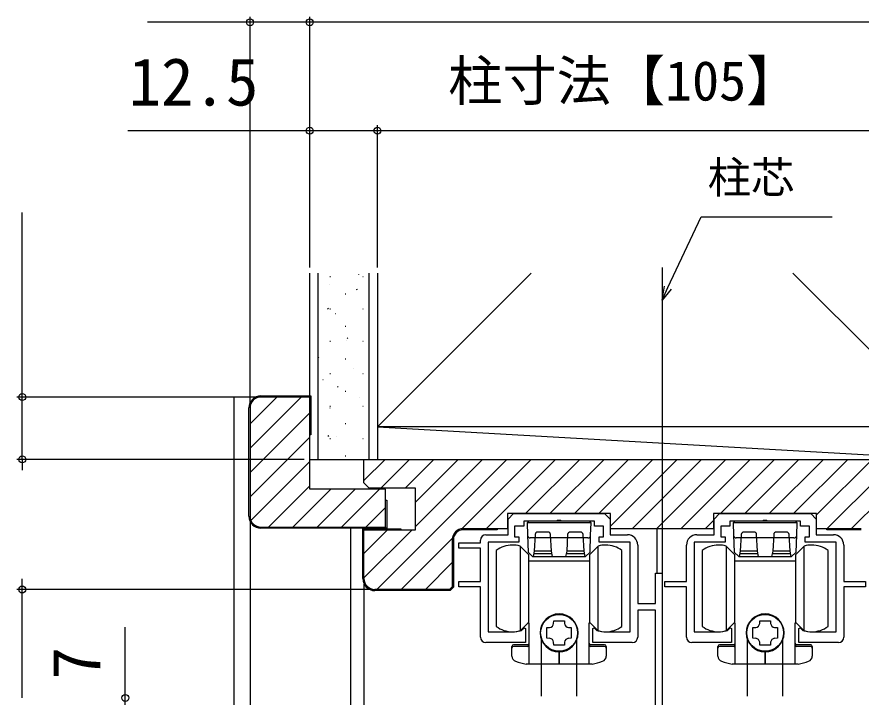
# Model space of a CAD drawing. Units: millimetres, scale not verified. Extents: x -525 to 525, y -783 to 779.
# Drawn here: x -390 to -234.3, y 405.5 to 530.9 of the extents above; entities that cross this region are included whole.
import ezdxf
from ezdxf.enums import TextEntityAlignment as Align

# ---------------------------------------------------------------- set-up
doc = ezdxf.new("R2010")
doc.units = ezdxf.units.MM
doc.header["$LTSCALE"] = 4
for name, color, linetype in [('0-4_YKK_11E', 7, 'Continuous'), ('0-5_YKK_12', 2, 'Continuous'), ('0-6_YKK_13', 4, 'Continuous'), ('0-8_YKK_D', 6, 'Continuous'), ('0-A_YSS_K', 3, 'Continuous'), ('0-B_YSS_KE', 3, 'Continuous')]:
    doc.layers.add(name, color=color, linetype=linetype)
doc.styles.add('ＭＳ ゴシック', font='')
doc.styles.get('ＭＳ ゴシック').set_extended_font_data('MS Gothic')

msp = doc.modelspace()

# ---------------------------------------------------------------- linework, layer by layer
at = {"layer": '0-4_YKK_11E'}
msp.add_line((-271, 428.3), (-271, 398.9), dxfattribs=at)
for points in [[(-303.5, 435.4), (-299.4, 435.4), (-299.4, 438.3), (-298.4, 439.3), (-281.6, 439.3), (-280.6, 438.3), (-280.6, 435.4), (-277.4, 435.4)], [(-264.6, 435.4), (-261.4, 435.4), (-261.4, 438.3), (-260.4, 439.3)], [(-260.4, 439.3), (-243.6, 439.3), (-242.6, 438.3), (-242.6, 435.4), (-239.4, 435.4)], [(-281.35, 417.5), (-276.9, 417.5), (-276.9, 434), (-282.6, 434), (-282.6, 435), (-281.8, 435), (-281.8, 437), (-283.5, 437), (-283.5, 437.9), (-289.541, 437.9), (-289.725, 438.02), (-290.275, 438.02), (-290.458, 437.9), (-296.5, 437.9), (-296.5, 437), (-298.2, 437), (-298.2, 435), (-297.4, 435), (-297.4, 434), (-303.1, 434), (-303.1, 417.5), (-298.65, 417.5)], [(-243.35, 417.5), (-238.9, 417.5), (-238.9, 434), (-244.6, 434), (-244.6, 435), (-243.8, 435), (-243.8, 437), (-245.5, 437), (-245.5, 437.9), (-251.541, 437.9), (-251.725, 438.02), (-252.275, 438.02), (-252.458, 437.9), (-258.5, 437.9), (-258.5, 437), (-260.2, 437), (-260.2, 435), (-259.4, 435), (-259.4, 434), (-265.1, 434), (-265.1, 417.5), (-260.65, 417.5)], [(-304.5, 416.5), (-304.5, 425.8), (-308.5, 425.8), (-308.5, 426.8), (-304.5, 426.8), (-304.5, 432.9), (-308.5, 432.9), (-308.5, 433.9), (-304.5, 433.9), (-304.5, 434.4)], [(-275.5, 433.5), (-275.5, 422.7), (-272.2, 422.7), (-272.2, 428.3), (-271, 428.3)], [(-266.5, 416.5), (-266.5, 425.8), (-270.5, 425.8), (-270.5, 426.8), (-266.5, 426.8), (-266.5, 433.5)], [(-237.5, 433.5), (-237.5, 426.8), (-233.5, 426.8), (-233.5, 425.8), (-237.5, 425.8), (-237.5, 416.5)], [(-272.2, 398.9), (-272.2, 421.5), (-275.5, 421.5), (-275.5, 416.5)], [(-296.965, 417.764), (-296.845, 417.838), (-296.447, 418.236), (-296.2, 418.134), (-296.2, 415.5), (-303.5, 415.5)], [(-276.5, 415.5), (-283.8, 415.5), (-283.8, 418.134), (-283.553, 418.236), (-283.155, 417.838), (-283.034, 417.764)], [(-258.965, 417.764), (-258.845, 417.838), (-258.447, 418.236), (-258.2, 418.134), (-258.2, 415.5), (-265.5, 415.5)], [(-238.5, 415.5), (-245.8, 415.5), (-245.8, 418.134), (-245.553, 418.236), (-245.155, 417.838), (-245.034, 417.764)]]:
    msp.add_lwpolyline(points, dxfattribs=at)
for centre, radius, start, end in [((-303.5, 434.4), 1, 90.00001, 179.99999), ((-277.4, 433.5), 1.9, 0.00001, 89.99999), ((-264.6, 433.5), 1.9, 90.00001, 179.99999), ((-239.4, 433.5), 1.9, 0.00001, 89.99999), ((-298.65, 423), 5.5, 270, 287.83761), ((-281.35, 423), 5.5, 252.16239, 270), ((-260.65, 423), 5.5, 270, 287.83761), ((-243.35, 423), 5.5, 252.16239, 270), ((-303.5, 416.5), 1, 180.00001, 269.99999), ((-276.5, 416.5), 1, 270.00001, 359.99999), ((-265.5, 416.5), 1, 180.00001, 269.99999), ((-238.5, 416.5), 1, 270.00001, 359.99999)]:
    msp.add_arc(centre, radius, start, end, dxfattribs=at)
at = {"layer": '0-5_YKK_12'}
for p, q in [((-271, 484.714), (-271, 137.084)), ((-336, 460.8), (-350, 460.8)), ((-350, 460.8), (-350, 279.8)), ((-328.5, 436.5), (-328.5, 279.8)), ((-272, 436.5), (-272, 428.283))]:
    msp.add_line(p, q, dxfattribs=at)
at = {"layer": '0-6_YKK_13'}
for p, q in [((-295.9, 437.6), (-295.6, 437.9)), ((-295.9, 437.6), (-295.819, 435.3)), ((-290, 437.9), (-295.6, 437.9)), ((-284.4, 437.9), (-290, 437.9)), ((-284.4, 437.9), (-284.1, 437.6)), ((-257.9, 437.6), (-257.6, 437.9)), ((-257.9, 437.6), (-257.819, 435.3)), ((-252, 437.9), (-257.6, 437.9)), ((-246.4, 437.9), (-252, 437.9)), ((-246.4, 437.9), (-246.1, 437.6)), ((-295.819, 435.3), (-295.711, 432.2)), ((-290, 434.8), (-295.319, 434.8)), ((-294.421, 435.422), (-294.6, 432.4)), ((-292.078, 435.9), (-293.921, 435.9)), ((-291.4, 432.4), (-291.578, 435.422)), ((-284.68, 434.8), (-290, 434.8)), ((-288.421, 435.422), (-288.6, 432.4)), ((-286.078, 435.9), (-287.921, 435.9)), ((-285.4, 432.4), (-285.578, 435.422)), ((-284.288, 432.2), (-284.18, 435.3)), ((-257.819, 435.3), (-257.711, 432.2)), ((-252, 434.8), (-257.319, 434.8)), ((-256.421, 435.422), (-256.6, 432.4)), ((-254.078, 435.9), (-255.921, 435.9)), ((-253.4, 432.4), (-253.578, 435.422)), ((-246.68, 434.8), (-252, 434.8)), ((-250.421, 435.422), (-250.6, 432.4)), ((-248.078, 435.9), (-249.921, 435.9)), ((-247.4, 432.4), (-247.578, 435.422)), ((-246.288, 432.2), (-246.18, 435.3)), ((-297.2, 433.3), (-295.6, 431.7)), ((-297.2, 433.3), (-297.2, 417.7)), ((-284.4, 431.7), (-282.8, 433.3)), ((-282.8, 417.7), (-282.8, 433.3)), ((-259.2, 433.3), (-257.6, 431.7)), ((-259.2, 433.3), (-259.2, 417.7)), ((-246.4, 431.7), (-244.8, 433.3)), ((-244.8, 417.7), (-244.8, 433.3)), ((-301.6, 432.5), (-301.6, 425.5)), ((-294.883, 431.4), (-295.711, 432.2)), ((-295.6, 419.3), (-295.6, 431.7)), ((-291.3, 431.9), (-294.7, 431.9)), ((-290, 431.4), (-288.791, 431.4)), ((-288.6, 432.4), (-288.8, 431.4)), ((-288.791, 431.4), (-285.116, 431.4)), ((-285.3, 431.9), (-288.7, 431.9)), ((-285.4, 432.4), (-288.6, 432.4)), ((-285.2, 431.4), (-285.4, 432.4)), ((-284.288, 432.2), (-285.116, 431.4)), ((-284.4, 431.7), (-284.4, 419.3)), ((-278.4, 425.5), (-278.4, 432.5)), ((-263.6, 432.5), (-263.6, 425.5)), ((-256.883, 431.4), (-257.711, 432.2)), ((-257.6, 419.3), (-257.6, 431.7)), ((-253.3, 431.9), (-256.7, 431.9)), ((-252, 431.4), (-250.791, 431.4)), ((-250.6, 432.4), (-250.8, 431.4)), ((-250.791, 431.4), (-247.116, 431.4)), ((-247.3, 431.9), (-250.7, 431.9)), ((-247.4, 432.4), (-250.6, 432.4)), ((-247.2, 431.4), (-247.4, 432.4)), ((-246.288, 432.2), (-247.116, 431.4)), ((-246.4, 431.7), (-246.4, 419.3)), ((-240.4, 425.5), (-240.4, 432.5)), ((-290, 430.55), (-295.6, 430.55)), ((-284.4, 430.55), (-290, 430.55)), ((-252, 430.55), (-257.6, 430.55)), ((-246.4, 430.55), (-252, 430.55)), ((-301.6, 425.5), (-301.6, 418.5)), ((-278.4, 418.5), (-278.4, 425.5)), ((-263.6, 425.5), (-263.6, 418.5)), ((-240.4, 418.5), (-240.4, 425.5)), ((-295.6, 419.3), (-297.2, 417.7)), ((-291.008, 419.046), (-290.97, 419.55)), ((-282.8, 417.7), (-284.4, 419.3)), ((-257.6, 419.3), (-259.2, 417.7)), ((-253.008, 419.046), (-252.97, 419.55)), ((-244.8, 417.7), (-246.4, 419.3)), ((-293.25, 405.6), (-293.25, 416.001)), ((-286.75, 405.6), (-286.75, 416.001)), ((-255.25, 405.6), (-255.25, 416.001)), ((-248.75, 405.6), (-248.75, 416.001)), ((-298.7, 413.019), (-298.7, 414.8)), ((-295.8, 415.1), (-298.4, 415.1)), ((-295.8, 414.8), (-298.4, 414.8)), ((-281.6, 415.1), (-284.2, 415.1)), ((-281.6, 414.8), (-284.2, 414.8)), ((-281.3, 414.8), (-281.3, 413.019)), ((-260.7, 413.019), (-260.7, 414.8)), ((-257.8, 415.1), (-260.4, 415.1)), ((-257.8, 414.8), (-260.4, 414.8)), ((-243.6, 415.1), (-246.2, 415.1)), ((-243.6, 414.8), (-246.2, 414.8)), ((-243.3, 414.8), (-243.3, 413.019)), ((-290, 413.8), (-290, 411.5)), ((-290, 411.5), (-290, 413.8)), ((-252, 413.8), (-252, 411.5)), ((-252, 411.5), (-252, 413.8)), ((-290, 411.5), (-296.077, 411.5)), ((-283.922, 411.5), (-290, 411.5)), ((-252, 411.5), (-258.077, 411.5)), ((-245.922, 411.5), (-252, 411.5))]:
    msp.add_line(p, q, dxfattribs=at)
for points in [[(-284.18, 435.3), (-284.1, 437.6), (-295.9, 437.6)], [(-246.18, 435.3), (-246.1, 437.6), (-257.9, 437.6)], [(-294.883, 431.4), (-291.208, 431.4), (-290, 431.4)], [(-291.2, 431.4), (-291.4, 432.4), (-294.6, 432.4), (-294.8, 431.4)], [(-256.883, 431.4), (-253.208, 431.4), (-252, 431.4)], [(-253.2, 431.4), (-253.4, 432.4), (-256.6, 432.4), (-256.8, 431.4)], [(-295.5, 411.5), (-295.5, 419.1), (-295.8, 419.1)], [(-290.97, 419.55), (-289.03, 419.55), (-288.991, 419.046)], [(-284.2, 419.1), (-284.5, 419.1), (-284.5, 411.5)], [(-257.5, 411.5), (-257.5, 419.1), (-257.8, 419.1)], [(-252.97, 419.55), (-251.03, 419.55), (-250.991, 419.046)], [(-246.2, 419.1), (-246.5, 419.1), (-246.5, 411.5)], [(-291.745, 416.292), (-292.25, 416.33), (-292.25, 418.27), (-291.745, 418.309)], [(-288.254, 418.309), (-287.75, 418.27), (-287.75, 416.33), (-288.254, 416.292)], [(-253.745, 416.292), (-254.25, 416.33), (-254.25, 418.27), (-253.745, 418.309)], [(-250.254, 418.309), (-249.75, 418.27), (-249.75, 416.33), (-250.254, 416.292)], [(-288.991, 415.555), (-289.03, 415.05), (-290.97, 415.05), (-291.008, 415.555)], [(-250.991, 415.555), (-251.03, 415.05), (-252.97, 415.05), (-253.008, 415.555)]]:
    msp.add_lwpolyline(points, dxfattribs=at)
for centre in [(-290, 417.3), (-252, 417.3)]:
    msp.add_circle(centre, 3.4, dxfattribs=at)
for centre, radius, start, end in [((-295.319, 435.3), 0.5, 182, 270), ((-293.921, 435.4), 0.5, 90, 177.4552), ((-292.078, 435.4), 0.5, 2.5448, 90), ((-287.921, 435.4), 0.5, 90, 177.4552), ((-286.078, 435.4), 0.5, 2.5448, 90), ((-284.68, 435.3), 0.5, 270, 358), ((-257.319, 435.3), 0.5, 182, 270), ((-255.921, 435.4), 0.5, 90, 177.4552), ((-254.078, 435.4), 0.5, 2.5448, 90), ((-249.921, 435.4), 0.5, 90, 177.4552), ((-248.078, 435.4), 0.5, 2.5448, 90), ((-246.68, 435.3), 0.5, 270, 358), ((-298.6, 428.5), 5, 90, 126.8699), ((-298.6, 428.5), 5, 73.7398, 90), ((-281.4, 428.5), 5, 90, 106.2602), ((-281.4, 428.5), 5, 53.1301, 90), ((-260.6, 428.5), 5, 90, 126.8699), ((-260.6, 428.5), 5, 73.7398, 90), ((-243.4, 428.5), 5, 90, 106.2602), ((-243.4, 428.5), 5, 53.1301, 90), ((-290, 417.3), 3.5, 90, 270), ((-290, 417.3), 3.5, 270, 90), ((-252, 417.3), 3.5, 90, 270), ((-252, 417.3), 3.5, 270, 90), ((-291.806, 419.106), 0.8, 274.33284, 355.66716), ((-288.194, 419.106), 0.8, 184.33284, 265.66716), ((-253.806, 419.106), 0.8, 274.33284, 355.66716), ((-250.194, 419.106), 0.8, 184.33284, 265.66716), ((-298.6, 422.5), 5, 233.1301, 270), ((-298.6, 422.5), 5, 270, 286.2602), ((-281.4, 422.5), 5, 253.7398, 270), ((-281.4, 422.5), 5, 270, 306.8699), ((-260.6, 422.5), 5, 233.1301, 270), ((-260.6, 422.5), 5, 270, 286.2602), ((-243.4, 422.5), 5, 253.7398, 270), ((-243.4, 422.5), 5, 270, 306.8699), ((-291.806, 415.495), 0.8, 4.33284, 85.66716), ((-288.194, 415.495), 0.8, 94.33284, 175.66716), ((-253.806, 415.495), 0.8, 4.33284, 85.66716), ((-250.194, 415.495), 0.8, 94.33284, 175.66716), ((-298.4, 414.8), 0.3, 90, 180), ((-298.4, 414.5), 0.3, 90, 180), ((-295.8, 415.4), 0.3, 270, 0), ((-295.8, 415.1), 0.3, 270, 0), ((-284.2, 415.4), 0.3, 180, 270), ((-284.2, 415.1), 0.3, 180, 270), ((-281.6, 414.8), 0.3, 0, 90), ((-281.6, 414.5), 0.3, 0, 90), ((-260.4, 414.8), 0.3, 90, 180), ((-260.4, 414.5), 0.3, 90, 180), ((-257.8, 415.4), 0.3, 270, 0), ((-257.8, 415.1), 0.3, 270, 0), ((-246.2, 415.4), 0.3, 180, 270), ((-246.2, 415.1), 0.3, 180, 270), ((-243.6, 414.8), 0.3, 0, 90), ((-243.6, 414.5), 0.3, 0, 90), ((-297.7, 413.019), 1, 180, 251.28667), ((-282.3, 413.019), 1, 288.71333, 0), ((-259.7, 413.019), 1, 180, 251.28667), ((-244.3, 413.019), 1, 288.71333, 0), ((-290, 435.75), 25, 251.28667, 255.93013), ((-290, 435.75), 25, 284.06987, 288.71333), ((-252, 435.75), 25, 251.28667, 255.93013), ((-252, 435.75), 25, 284.06987, 288.71333)]:
    msp.add_arc(centre, radius, start, end, dxfattribs=at)
at = {"layer": '0-8_YKK_D'}
for p, q in [((-346.996, 459.8), (-346.996, 530.917)), ((-336, 495.3), (-336, 530.917)), ((-336, 484.671), (-336, 530.917)), ((-206, 529.917), (-336, 529.917)), ((-336, 484.671), (-336, 510.917)), ((-323.5, 495.3), (-323.5, 510.917)), ((-323.5, 484.671), (-323.5, 510.917)), ((-218.5, 509.917), (-323.5, 509.917)), ((-345.999, 460.8), (-390, 460.8)), ((-337, 449.3), (-390, 449.3)), ((-336.996, 449.3), (-390, 449.3)), ((-389, 449.3), (-389, 447.311)), ((-350, 448.3), (-350, 295.128)), ((-350, 448.3), (-350, 315.128)), ((-346.996, 437.8), (-346.996, 315.128)), ((-346.996, 437.8), (-346.996, 315.128)), ((-389, 425.3), (-389, 427.289)), ((-325, 425.3), (-390, 425.3)), ((-325, 425.3), (-390, 425.3)), ((-389, 405.3), (-389, 425.3)), ((-326, 426.3), (-326, 315.128)), ((-326, 426.3), (-326, 315.128)), ((-328.5, 419.612), (-328.5, 295.128))]:
    msp.add_line(p, q, dxfattribs=at)
for points in [[(-336, 529.917), (-346.996, 529.917), (-365.887, 529.917)], [(-323.5, 509.917), (-336, 509.917), (-369.55, 509.917)], [(-389, 449.3), (-389, 460.8), (-389, 494.827)], [(-271, 478.675), (-269.922, 480.986), (-263.823, 494.065), (-239.658, 494.065)], [(-269.303, 480.697), (-271, 478.675), (-270.541, 481.274)], [(-370, 398.3), (-370, 405.3), (-370, 418.327)]]:
    msp.add_lwpolyline(points, dxfattribs=at)
for centre in [(-346.996, 529.917), (-336, 529.917), (-336, 529.917), (-336, 509.917), (-323.5, 509.917), (-323.5, 509.917), (-389, 460.8), (-389, 449.3), (-389, 449.3), (-389, 425.3), (-370, 405.3)]:
    msp.add_circle(centre, 0.637, dxfattribs=at)
at = {"layer": '0-A_YSS_K'}
for p, q in [((-336, 449.3), (-336, 483.671)), ((-334.5, 483.671), (-334.5, 449.3)), ((-332.29, 483.061), (-332.19, 483.061)), ((-326.931, 483.431), (-326.912, 483.437)), ((-326.21, 483.061), (-326.11, 483.061)), ((-325, 449.3), (-325, 483.671)), ((-323.5, 483.671), (-323.5, 449.3)), ((-323.5, 455.3), (-295.129, 483.671)), ((-218.5, 455.3), (-246.87, 483.671)), ((-332.417, 481.488), (-332.398, 481.494)), ((-329.44, 479.831), (-329.34, 479.831)), ((-327.346, 480.615), (-327.179, 480.725)), ((-332.724, 477.055), (-332.558, 477.165)), ((-332.29, 477.081), (-332.19, 477.081)), ((-326.21, 477.081), (-326.11, 477.081)), ((-331.219, 476.23), (-331.2, 476.237)), ((-329.44, 473.851), (-329.34, 473.851)), ((-332.29, 471.101), (-332.19, 471.101)), ((-329.267, 471.239), (-329.249, 471.246)), ((-329.115, 471.608), (-328.948, 471.719)), ((-326.21, 471.101), (-326.11, 471.101)), ((-334.493, 468.048), (-334.326, 468.159)), ((-329.44, 467.871), (-329.34, 467.871)), ((-327.975, 466.015), (-327.957, 466.022)), ((-333.556, 464.039), (-333.537, 464.045)), ((-332.29, 465.121), (-332.19, 465.121)), ((-326.21, 465.121), (-326.11, 465.121)), ((-330.884, 462.602), (-330.717, 462.712)), ((-329.44, 461.891), (-329.34, 461.891)), ((-346.996, 455.845), (-342.042, 460.8)), ((-346.996, 451.355), (-337.551, 460.8)), ((-326.778, 460.757), (-326.759, 460.764)), ((-346.996, 446.865), (-335.996, 457.865)), ((-332.29, 459.141), (-332.19, 459.141)), ((-332.264, 458.814), (-332.245, 458.821)), ((-326.21, 459.141), (-326.11, 459.141)), ((-329.44, 455.911), (-329.34, 455.911)), ((-323.5, 455.3), (-218.5, 449.3)), ((-218.5, 455.3), (-323.5, 455.3)), ((-346.996, 442.375), (-335.996, 453.375)), ((-332.652, 453.595), (-332.486, 453.706)), ((-332.29, 453.161), (-332.19, 453.161)), ((-331.066, 453.557), (-331.047, 453.563)), ((-326.21, 453.161), (-326.11, 453.161)), ((-346.845, 438.036), (-335.996, 448.885)), ((-336, 449.3), (-323.5, 449.3)), ((-329.44, 449.931), (-329.34, 449.931)), ((-326, 445.39), (-322.09, 449.3)), ((-323.639, 425.3), (-299.639, 449.3)), ((-322.9, 444), (-317.6, 449.3)), ((-318.41, 444), (-313.11, 449.3)), ((-316.5, 441.42), (-308.62, 449.3)), ((-316.5, 436.93), (-304.129, 449.3)), ((-307.967, 436.482), (-295.149, 449.3)), ((-303.459, 436.5), (-290.659, 449.3)), ((-296.169, 439.3), (-286.169, 449.3)), ((-291.679, 439.3), (-281.679, 449.3)), ((-287.189, 439.3), (-277.189, 449.3)), ((-282.699, 439.3), (-272.699, 449.3)), ((-280.5, 437.009), (-268.208, 449.3)), ((-276.518, 436.5), (-263.718, 449.3)), ((-272.028, 436.5), (-259.228, 449.3)), ((-267.538, 436.5), (-254.738, 449.3)), ((-260.248, 439.3), (-250.248, 449.3)), ((-255.758, 439.3), (-245.758, 449.3)), ((-251.268, 439.3), (-241.268, 449.3)), ((-246.778, 439.3), (-236.778, 449.3)), ((-242.5, 439.088), (-232.287, 449.3)), ((-240.597, 436.5), (-227.797, 449.3)), ((-236.107, 436.5), (-223.307, 449.3)), ((-343.591, 436.8), (-335.996, 444.395)), ((-339.101, 436.8), (-332.101, 443.8)), ((-334.611, 436.8), (-327.611, 443.8)), ((-330.121, 436.8), (-323.121, 443.8)), ((-325.63, 436.8), (-321.996, 440.434)), ((-263.048, 436.5), (-261.5, 438.048)), ((-326, 431.92), (-321.62, 436.3)), ((-326, 427.43), (-317.129, 436.3)), ((-319.149, 425.3), (-309.682, 434.767)), ((-314.659, 425.3), (-309.7, 430.259))]:
    msp.add_line(p, q, dxfattribs=at)
for points in [[(-323.5, 483.478), (-323.5, 459.3), (-323.5, 449.3)], [(-323.5, 449.3), (-218.5, 449.3), (-206, 449.3)]]:
    msp.add_lwpolyline(points, dxfattribs=at)
at = {"layer": '0-B_YSS_KE'}
for p, q in [((-347.196, 438.8), (-347.196, 458.8)), ((-346.996, 458.8), (-346.996, 438.8))]:
    msp.add_line(p, q, dxfattribs=at)
for points in [[(-344.996, 461), (-335.796, 461), (-335.796, 453.8), (-335.996, 453.8)], [(-335.996, 443.8), (-335.996, 460.8), (-344.996, 460.8)], [(-326, 449.3), (-216, 449.3), (-216, 445), (-217, 444), (-225.5, 444), (-225.5, 436.3), (-223, 436.3), (-216, 436.3), (-216, 427.3)], [(-326, 427.3), (-326, 436.3), (-319, 436.3), (-316.5, 436.3), (-316.5, 444), (-325, 444), (-326, 445), (-326, 449.3)], [(-344.996, 436.8), (-321.996, 436.8), (-321.996, 443.8), (-335.996, 443.8)], [(-321.996, 441.8), (-321.796, 441.8), (-321.796, 436.6), (-344.996, 436.6)], [(-234.3, 436.5), (-242.5, 436.5), (-242.5, 439.3), (-261.5, 439.3), (-261.5, 436.5), (-280.5, 436.5), (-280.5, 439.3), (-299.5, 439.3), (-299.5, 436.5), (-307.7, 436.5)], [(-326.2, 427.3), (-326.2, 436.5), (-319.2, 436.5), (-319.2, 436.3)], [(-301.4, 436.5), (-301.4, 436.3), (-307.7, 436.3)], [(-234.3, 436.3), (-240.6, 436.3), (-240.6, 436.5)], [(-309.7, 434.5), (-309.7, 425.8), (-310.2, 425.3), (-324, 425.3)], [(-309.5, 434.5), (-309.5, 425.717), (-310.117, 425.1), (-324, 425.1)]]:
    msp.add_lwpolyline(points, dxfattribs=at)
for centre, radius, start, end in [((-344.996, 458.8), 2.2, 90, 180), ((-344.996, 458.8), 2, 90, 180), ((-344.996, 438.8), 2.2, 180, 270), ((-344.996, 438.8), 2, 180, 270), ((-307.7, 434.5), 2, 90.00001, 179.99999), ((-307.7, 434.5), 1.8, 90.00001, 179.99999), ((-324, 427.3), 2.2, 180.00001, 269.99999), ((-324, 427.3), 2, 180.00001, 269.99999)]:
    msp.add_arc(centre, radius, start, end, dxfattribs=at)

# ---------------------------------------------------------------- texts
at = {"layer": '0-8_YKK_D', "style": 'ＭＳ ゴシック'}
for s, height, p in [('12.5', 8.798, (-369.391, 511.917)), ('柱寸法【105】', 7.331, (-310.46, 513.281)), ('柱芯', 5.865, (-262.601, 496.611))]:
    msp.add_text(s, height=height, dxfattribs=at).set_placement(p, align=Align.BOTTOM_LEFT)
msp.add_text('7', height=8.798, rotation=90, dxfattribs=at).set_placement((-372, 408.691), align=Align.BOTTOM_LEFT)

doc.saveas('drawing.dxf')
